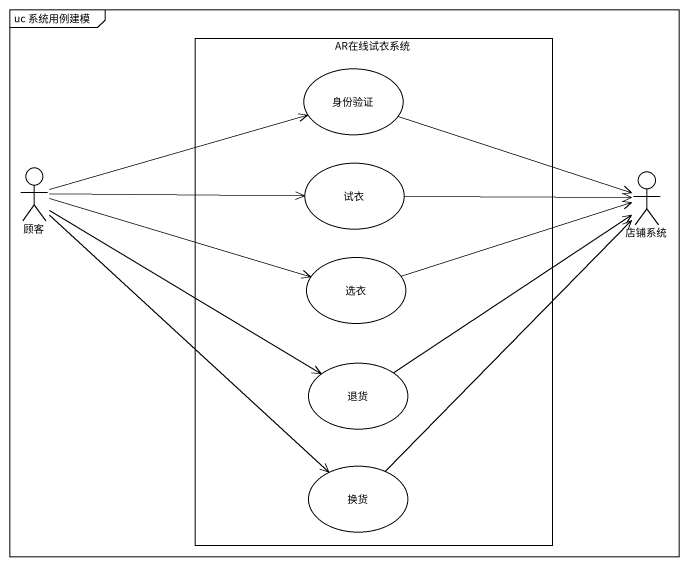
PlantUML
@startuml
mainframe uc 系统用例建模
rectangle AR在线试衣系统 {
  usecase 身份验证
  usecase 试衣
  usecase 选衣
  usecase 退货
  usecase 换货
}
actor 顾客
actor 店铺系统
身份验证 -right-> 店铺系统
顾客 -right-> 身份验证
顾客 -right-> 试衣
顾客 -right-> 选衣
顾客 -right-> 退货
顾客 --> 换货
试衣 -right-> 店铺系统
选衣 -right-> 店铺系统
退货 -up-> 店铺系统
换货 -up-> 店铺系统
@enduml
